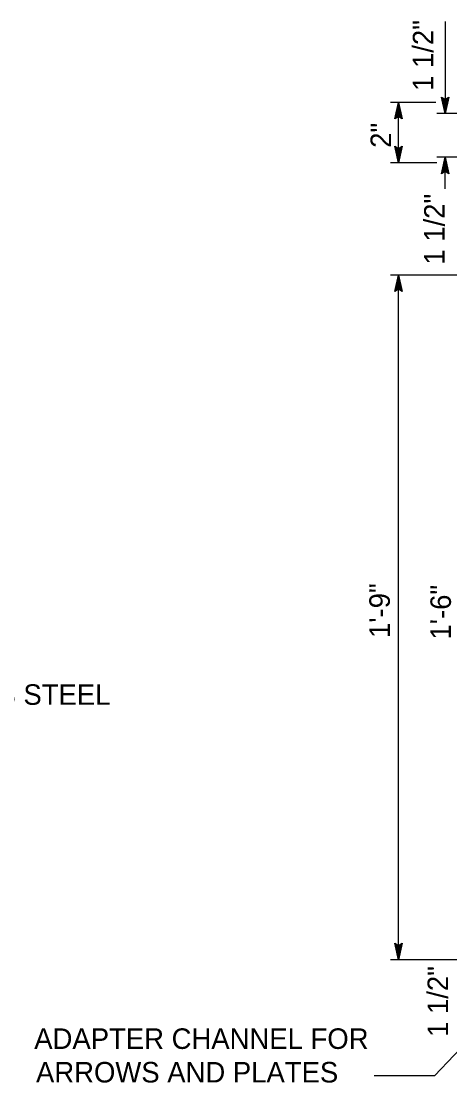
# Model space of a CAD drawing. Extents: x -894 to 866, y -476 to 714.
# Drawn here: x 198.2 to 354.6, y 58.3 to 445.9 of the extents above; entities that cross this region are included whole.
import ezdxf

# ---------------------------------------------------------------- set-up
doc = ezdxf.new("R2010")
doc.units = 0
doc.layers.add('56 Stage 3 Anno', color=7, linetype='Continuous')
doc.layers.add('57 Undefined', color=7, linetype='Continuous')

msp = doc.modelspace()

# ---------------------------------------------------------------- linework, layer by layer
at = {"layer": '56 Stage 3 Anno'}
for p, q in [((352.97, 445.82), (352.97, 412.2)), ((349.58, 416.2), (332.97, 416.2)), ((334.63, 410.2), (335.97, 416.2)), ((334.99, 410.42), (335.97, 414.82)), ((335.97, 394.2), (335.97, 416.2)), ((335.97, 416.2), (335.97, 416.2)), ((335.97, 416.2), (337.3, 410.2)), ((335.97, 414.81), (336.94, 410.44)), ((352.97, 412.2), (351.64, 418.2)), ((351.64, 418.2), (351.64, 418.2)), ((351.64, 418.2), (352.97, 417.4)), ((352.97, 413.59), (352, 417.97)), ((352.97, 414.97), (352.35, 417.79)), ((352.97, 416.35), (352.71, 417.56)), ((352.97, 417.4), (354.31, 418.2)), ((354.31, 418.2), (352.97, 412.2)), ((353.96, 417.99), (352.97, 413.58)), ((353.6, 417.75), (352.97, 414.97)), ((353.25, 417.58), (352.97, 416.35)), ((354.31, 418.2), (354.31, 418.2)), ((335.97, 411), (334.63, 410.2)), ((335.35, 410.65), (335.97, 413.44)), ((335.69, 410.83), (335.97, 412.06)), ((335.97, 413.44), (336.59, 410.62)), ((335.97, 412.06), (336.24, 410.85)), ((337.3, 410.2), (335.97, 411)), ((376.97, 412.2), (349.97, 412.2)), ((352.97, 412.2), (352.97, 412.2)), ((334.63, 410.2), (334.63, 410.2)), ((337.3, 410.2), (337.3, 410.2)), ((335.97, 394.2), (334.64, 400.2)), ((334.64, 400.2), (334.64, 400.2)), ((334.64, 400.2), (335.97, 399.4)), ((335.97, 395.6), (335, 399.97)), ((335.97, 396.97), (335.35, 399.79)), ((335.97, 398.35), (335.71, 399.56)), ((335.97, 399.4), (337.31, 400.2)), ((337.31, 400.2), (335.97, 394.2)), ((336.96, 399.99), (335.97, 395.58)), ((336.6, 399.75), (335.97, 396.97)), ((336.25, 399.58), (335.97, 398.35)), ((337.31, 400.2), (337.31, 400.2)), ((374.97, 396.2), (349.97, 396.2)), ((351.63, 390.2), (352.97, 396.2)), ((352.97, 384.7), (352.97, 396.2)), ((352.97, 396.2), (352.97, 396.2)), ((352.97, 396.2), (354.3, 390.2)), ((349.91, 394.2), (332.97, 394.2)), ((335.97, 394.2), (335.97, 394.2)), ((351.99, 390.42), (352.97, 394.82)), ((352.35, 390.65), (352.97, 393.44)), ((352.69, 390.83), (352.97, 392.06)), ((352.97, 394.81), (353.94, 390.44)), ((352.97, 393.44), (353.59, 390.62)), ((352.97, 392.06), (353.24, 390.85)), ((352.97, 391), (351.63, 390.2)), ((351.63, 390.2), (351.63, 390.2)), ((354.3, 390.2), (352.97, 391)), ((354.3, 390.2), (354.3, 390.2)), ((372.97, 353.2), (332.97, 353.2)), ((334.63, 347.2), (335.97, 353.2)), ((335.97, 103.2), (335.97, 353.2)), ((335.97, 353.2), (335.97, 353.2)), ((335.97, 353.2), (337.3, 347.2)), ((334.99, 347.42), (335.97, 351.82)), ((335.35, 347.65), (335.97, 350.44)), ((335.69, 347.83), (335.97, 349.06)), ((335.97, 351.81), (336.94, 347.44)), ((335.97, 350.44), (336.59, 347.62)), ((335.97, 349.06), (336.24, 347.85)), ((335.97, 348), (334.63, 347.2)), ((334.63, 347.2), (334.63, 347.2)), ((337.3, 347.2), (335.97, 348)), ((337.3, 347.2), (337.3, 347.2)), ((335.97, 103.2), (334.64, 109.2)), ((334.64, 109.2), (334.64, 109.2)), ((334.64, 109.2), (335.97, 108.4)), ((335.97, 104.6), (335, 108.97)), ((335.97, 105.97), (335.35, 108.79)), ((335.97, 107.35), (335.71, 108.56)), ((335.97, 108.4), (337.31, 109.2)), ((337.31, 109.2), (335.97, 103.2)), ((336.96, 108.99), (335.97, 104.58)), ((336.6, 108.75), (335.97, 105.97)), ((336.25, 108.58), (335.97, 107.35)), ((337.31, 109.2), (337.31, 109.2)), ((372.97, 103.2), (332.97, 103.2)), ((335.97, 103.2), (335.97, 103.2)), ((379.97, 93.53), (349.08, 60.78)), ((349.08, 60.78), (327.07, 60.78))]:
    msp.add_line(p, q, dxfattribs=at)

# ---------------------------------------------------------------- texts
at = {"layer": '57 Undefined'}
for s, p in [('1 1/2"', (348.65, 420.43)), ('2"', (333.22, 399.65)), ('1 1/2"', (352.79, 357)), ('1\'-9"', (332.77, 220.67)), ('1\'-6"', (355.07, 220.1)), ('1 1/2"', (354.02, 75))]:
    msp.add_text(s, height=7.5, rotation=90, dxfattribs=at).set_placement(p)
for s, p in [('0.1046" STAINLESS STEEL', (104, 196.26)), ('ADAPTER CHANNEL FOR', (202.94, 70.62)), ('ARROWS AND PLATES', (203.58, 58.36))]:
    msp.add_text(s, height=7.5, dxfattribs=at).set_placement(p)

doc.saveas('drawing.dxf')
